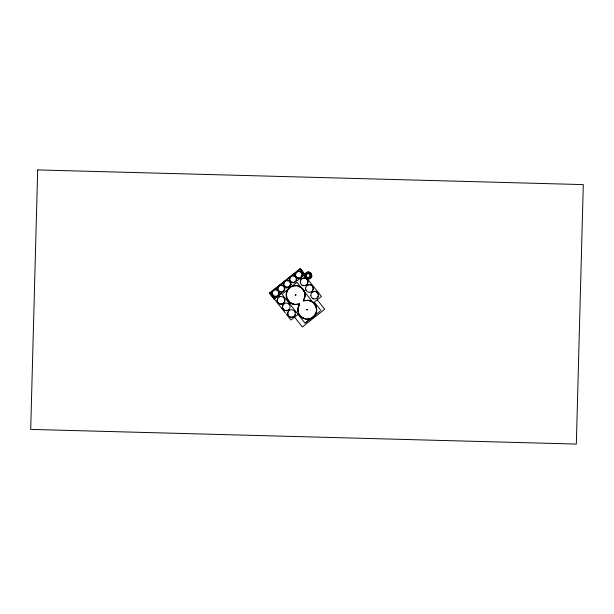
<?xml version="1.0" encoding="UTF-8"?>
<svg xmlns="http://www.w3.org/2000/svg" width="614" height="614" viewBox="0 0 614 614"><rect width="100%" height="100%" fill="white"/><g stroke="black" fill="none" stroke-linecap="round" stroke-linejoin="round"><path stroke-width="0.92" d="M284.259 282.271L283.967 284.804L286.738 288.227L291.504 284.328M290.084 285.51L290.384 282.977L288.795 280.974L286.231 280.682L284.251 282.294M277.467 289.685L277.812 286.715L280.153 284.865L283.123 285.218L284.973 287.559L284.62 290.522L282.279 292.371L279.324 292.026L277.474 289.693L274.519 289.347L272.179 291.197L271.833 294.16L273.683 296.501L276.645 296.846L278.986 294.996L279.332 292.034M304.859 274.22L304.674 276.054A3.676 3.676 0 0 0 306.916 278.879L308.742 279.109M311.498 276.922L311.682 275.087A3.676 3.676 0 0 0 309.441 272.263L307.614 272.033M298.627 313.37L297.882 308.527L299.64 303.999L294.674 304.46L290.138 302.618L287.091 298.757L286.347 293.914L288.104 289.386M304.291 291.427L305.043 296.27L303.278 300.799L308.251 300.33L312.779 302.18L315.826 306.041L312.779 302.18M314.353 315.78L316.578 310.884A9.624 9.624 0 0 0 308.251 300.33M287.613 279.04L288.296 278.725L287.659 278.948M299.624 269.416C298.926 270.168 301.006 268.533 299.494 269.323M294.306 274.113C293.154 274.834 293.231 274.128 294.352 274.143M276.546 288.043C275.563 288.703 275.625 288.741 276.592 288.066M289.463 310.177L288.68 310.83A3.899 3.899 0 0 0 293.63 316.77L294.413 316.118A3.899 3.899 0 0 0 295.349 314.33M311.689 292.548L312.472 291.903A3.899 3.899 0 0 1 317.415 297.844L316.632 298.496M300.185 268.932L269.638 293.2L281.358 307.929M275.625 288.856L276.784 287.935M284.704 281.642L286.055 280.567M293.269 274.834L294.428 273.913M296.455 272.301L297.813 271.227M300.476 270.214L300.914 269.868M274.235 298.964L281.319 293.323M274.028 299.125L281.327 293.331L305.035 323.171L314.821 315.404M297.253 280.682L304.966 274.55L300.384 268.778M282.924 293.5L296.992 282.325L311.651 300.745M309.187 278.265L307.806 279.362L321.398 296.462L314.276 302.111L320.961 310.523M309.786 278.119L310.799 277.305M312.112 276.269L310.814 274.642M298.059 314.391L290.967 320.024L286.416 314.299M304.26 275.11L304.759 274.711L300.108 268.855M305.872 322.511L320.009 311.298M282.003 283.415L281.703 283.96L281.88 283.315M291.88 286.385L296.708 285.717A9.624 9.624 0 0 1 305.035 296.27M311.045 318.405L306.209 319.073A9.624 9.624 0 0 1 297.882 308.527M285.548 286.807L288.089 287.099M298.473 286.439L301.244 287.567M301.674 317.231L304.452 318.359M308.55 271.787L309.679 273.215M304.866 274.635L300.2 268.763L269.469 293.17L274.136 299.041M300.407 270.122L304.329 275.057M305.68 277.129L306.509 278.173M306.923 278.695L307.752 279.731M317.2 299.793L324.691 309.218L302.357 326.963L294.567 317.162M301.113 287.513L304.314 291.535M287.091 298.757L290.169 302.625M270.651 292.84L275.018 298.335M281.496 308.105L285.533 313.186M301.42 270.62L302.487 272.04M315.957 306.846L316.325 309.264M294.674 304.46A9.624 9.624 0 0 1 286.347 293.914M306.616 274.404A1.873 1.873 0 0 0 306.378 274.842L306.279 275.832A1.988 1.988 0 0 0 307.491 277.359L308.481 277.49A1.873 1.873 0 0 0 309.978 276.3L310.078 275.31A1.988 1.988 0 0 0 308.865 273.783L307.875 273.652A1.873 1.873 0 0 0 306.962 274.044M300.33 280.79A3.899 3.899 0 0 1 306.555 278.986A3.899 3.899 0 0 1 305.841 285.433M302.863 285.687A3.899 3.899 0 0 1 301.942 285.257M313.693 299.003A3.899 3.899 0 0 1 312.741 298.65M306.8 285.594A3.899 3.899 0 0 1 312.61 286.393A3.899 3.899 0 0 1 311.06 292.049M305.849 290.238A3.899 3.899 0 0 1 305.526 289.278M284.934 300.423A3.899 3.899 0 0 1 281.204 304.137A3.899 3.899 0 0 1 277.175 300.753A3.899 3.899 0 0 1 280.199 296.439M283.138 296.961A3.899 3.899 0 0 1 284.842 299.409M294.843 311.39A3.899 3.899 0 0 1 295.265 312.319M288.902 309.763A3.899 3.899 0 0 1 283.092 308.957A3.899 3.899 0 0 1 284.643 303.308M288.534 303.585A3.899 3.899 0 0 1 289.294 304.26M37.684 169.924L30.7 429.401L576.331 444.075L583.3 184.599L37.684 169.924M283.768 281.995L283.422 284.957L285.28 287.298L288.242 287.636L290.575 285.786L290.921 282.824L289.064 280.483L286.101 280.137L283.768 281.995M295.334 272.808L294.989 275.77L296.838 278.111L296.493 281.074L294.152 282.924L291.189 282.578L289.34 280.237L289.685 277.275L292.026 275.425L294.989 275.77L296.846 278.111L299.809 278.449L302.149 276.599L302.487 273.629L300.637 271.296L297.667 270.951L295.334 272.808M295.825 273.077L295.534 275.617L297.115 277.62L299.655 277.912L301.658 276.323L301.95 273.783L300.361 271.787L297.821 271.495L295.825 273.077M272.67 291.473L272.37 294.006L273.951 296.009L276.492 296.309L278.495 294.728L278.794 292.187L277.206 290.184L274.673 289.885L272.67 291.473M278.303 286.991L278.012 289.532L279.593 291.535L282.125 291.827L284.128 290.245L284.428 287.713L282.847 285.71L280.306 285.41L278.303 286.991M290.176 277.551L289.877 280.084L291.466 282.087L293.999 282.386L296.002 280.798L296.301 278.265L294.712 276.262L292.18 275.962L290.176 277.551M295.18 294.92C295.802 296.869 296.7 293.538 295.18 294.92M306.716 309.525C307.338 311.482 308.236 308.151 306.716 309.525M304.981 274.266L304.797 276.039A3.546 3.546 0 0 0 306.962 278.756L308.727 278.986A3.323 3.323 0 0 0 311.375 276.876L311.559 275.103A3.546 3.546 0 0 0 309.395 272.386L307.629 272.156A3.323 3.323 0 0 0 304.981 274.266M305.358 274.427L305.196 275.985A3.124 3.124 0 0 0 307.1 278.388L308.658 278.579A2.94 2.94 0 0 0 310.999 276.714L311.16 275.156A3.124 3.124 0 0 0 309.256 272.762L307.698 272.562A2.94 2.94 0 0 0 305.358 274.427M306.256 274.788L306.148 275.855A2.126 2.126 0 0 0 307.445 277.482L308.504 277.62A1.996 1.996 0 0 0 310.101 276.354L310.208 275.287A2.126 2.126 0 0 0 308.911 273.66L307.852 273.522A1.996 1.996 0 0 0 306.256 274.788M269.907 293.093L270.467 292.771L269.907 293.093M299.54 303.915L297.759 308.504A9.763 9.763 0 0 0 306.202 319.203A9.34 9.34 0 0 0 316.701 310.899A9.763 9.763 0 0 0 308.259 300.208L303.385 300.875L305.166 296.293A9.763 9.763 0 0 0 296.716 285.594A9.34 9.34 0 0 0 286.224 293.891A9.763 9.763 0 0 0 294.666 304.59L299.54 303.915M300.315 281.657A3.807 3.791 51.5 0 0 305.787 285.333A3.807 3.791 51.5 0 0 306.217 278.764A3.807 3.791 51.5 0 0 300.315 281.657M310.814 295.211A3.807 3.799 51.5 0 0 316.578 298.404A3.807 3.799 51.5 0 0 316.456 291.819A3.807 3.799 51.5 0 0 310.814 295.211M305.634 288.127A3.807 3.799 51.5 0 0 311.006 291.942A3.807 3.799 51.5 0 0 311.613 285.387A3.807 3.799 51.5 0 0 305.634 288.127M277.175 300.2A3.807 3.799 51.5 0 0 282.793 303.638A3.807 3.799 51.5 0 0 282.947 297.053A3.807 3.799 51.5 0 0 277.175 300.2M287.69 313.754A3.807 3.799 51.5 0 0 293.584 316.701A3.807 3.799 51.5 0 0 293.177 310.124A3.807 3.799 51.5 0 0 287.69 313.754M282.486 306.67A3.807 3.791 51.5 0 0 288.012 310.254A3.807 3.791 51.5 0 0 288.342 303.677A3.807 3.791 51.5 0 0 282.486 306.67"/></g></svg>
